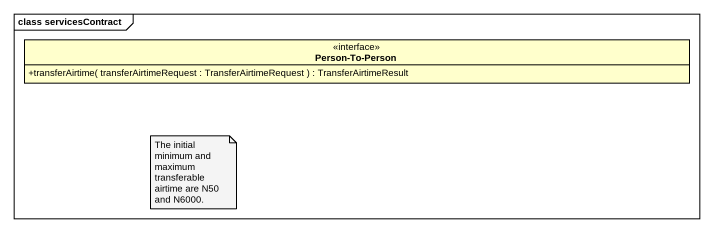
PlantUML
@startuml
mainframe class servicesContract
hide circle
hide empty members
skinparam classAttributeIconSize 0
interface "Person-To-Person" as Person_To_Person {
  +transferAirtime( transferAirtimeRequest : TransferAirtimeRequest ) : TransferAirtimeResult
}
note as N1
  The initial minimum and maximum transferable airtime are N50 and N6000.
end note
@enduml
